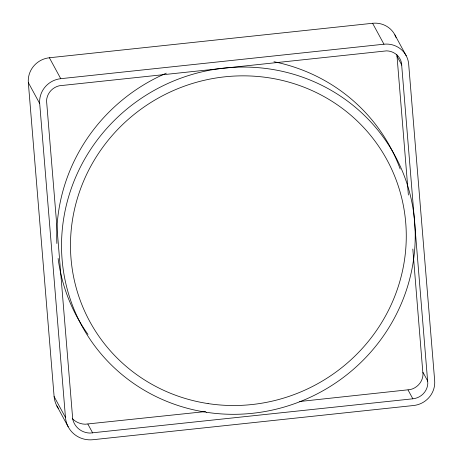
<?xml version="1.0" encoding="UTF-8"?>
<svg xmlns="http://www.w3.org/2000/svg" width="463" height="463" viewBox="0 0 463 463"><rect width="100%" height="100%" fill="white"/><g stroke="black" fill="none" stroke-linecap="round" stroke-linejoin="round"><path stroke-width="0.69" d="M299.642 401.514L410.334 389.557A16.182 15.644 -28.5 0 0 423.008 374.59L412.822 249.059M412.84 398.805L415.143 398.411A16.182 15.644 -28.5 0 0 427.818 383.445L401.496 62.881A16.182 15.644 -28.5 0 0 386.605 50.861L59.223 85.782A16.182 15.644 -28.5 0 0 46.549 100.749L72.714 419.096A18.809 18.184 -28.5 0 0 90.019 433.073L412.84 398.805L408.03 389.95M58.552 408.655A25.766 24.909 -28.5 0 1 54.107 396.536L28.33 82.611A23.138 22.369 -28.5 0 1 49.385 57.759L372.588 23.277A23.138 22.369 -28.5 0 1 396.062 37.532M65.474 417.47L39.696 103.544A23.138 22.369 -28.5 0 1 60.746 78.687L383.949 44.205A23.138 22.369 -28.5 0 1 408.679 64.178L434.67 380.65A23.138 22.369 -28.5 0 1 413.615 405.507L93.017 439.711A25.766 24.909 -28.5 0 1 65.474 417.47L54.107 396.536M72.303 418.564A18.809 18.184 -28.5 0 0 85.215 424.218L205.607 411.549M394.87 34.858L406.236 55.786M396.768 54.593L397.022 56.278L401.832 65.133M372.588 23.277L383.949 44.205M422.974 372.31L427.783 381.165M49.385 57.759L60.746 78.687M28.33 82.611L39.696 103.544M87.883 424.108L92.687 432.957M56.833 405.883L68.2 426.811M397.022 56.278L408.383 195.05M87.993 334.425A178.18 172.265 -28.5 0 1 58.112 258.458M56.856 243.497A178.18 172.265 -28.5 0 1 166.321 73.177M273.951 61.735A178.18 172.265 -28.5 0 1 400.177 168.989M208.061 403.591A169.157 163.543 -28.5 0 0 396.548 181.027A169.157 163.543 -28.5 0 0 110.524 137.436A169.157 163.543 -28.5 0 0 208.061 403.591M206.446 412.278A178.18 172.265 -28.5 0 0 404.986 177.844A178.18 172.265 -28.5 0 0 103.706 131.932A178.18 172.265 -28.5 0 0 206.446 412.278"/></g></svg>
